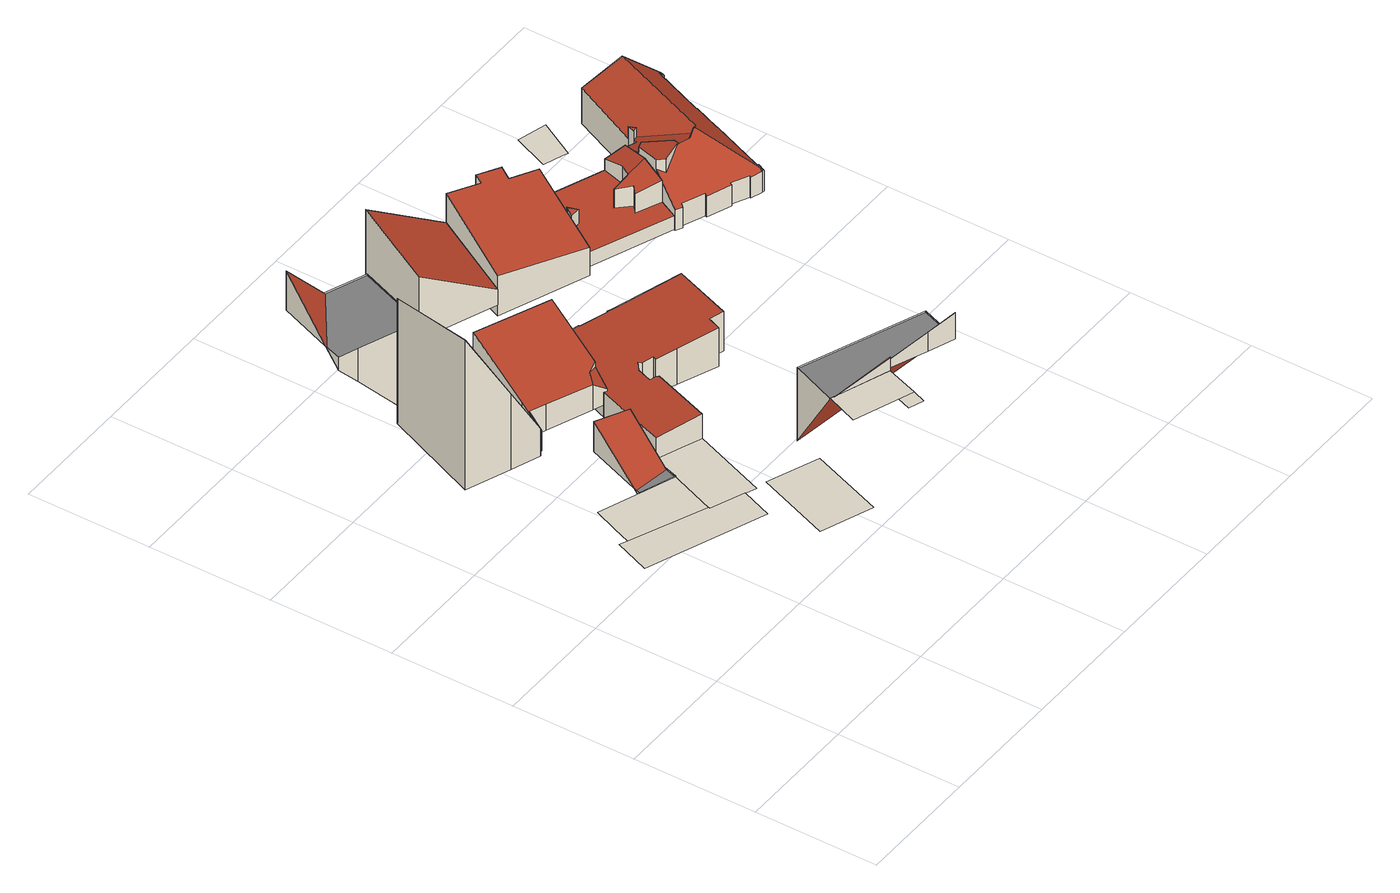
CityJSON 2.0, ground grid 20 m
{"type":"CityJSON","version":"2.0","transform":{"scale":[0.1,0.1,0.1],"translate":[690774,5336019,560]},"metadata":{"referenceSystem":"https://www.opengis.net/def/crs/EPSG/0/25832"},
"CityObjects":{
"building1":{"type":"Building","attributes":{"area_m2":55.53,"max_x":690797.88,"max_y":5336030,"min_x":690786.38,"min_y":5336021.5,"rf_extrusion_mode":"skip","rf_force_lod11":false,"rf_h_ground":605.17,"rf_h_pc_98p":0,"rf_h_roof_50p":0,"rf_h_roof_70p":0,"rf_h_roof_max":0,"rf_h_roof_min":0,"rf_is_glass_roof":false,"rf_nodata_frac":0.928,"rf_nodata_r":0,"rf_pc_select":"_HIGHEST_YET_INSUFFICIENT_COVERAGE","rf_pc_year":2026,"rf_pointcloud_unusable":true,"rf_pt_density":9.25,"rf_roof_planes":0,"rf_roof_type":"no points","rf_success":true,"rf_t_run":0,"source_file":"690_5336.gml"},"geometry":[{"type":"MultiSurface","lod":"0","boundaries":[[[0,1,2,3]]]}]},
"building2":{"type":"Building","attributes":{"area_m2":118.25,"max_x":690795.81,"max_y":5336057,"min_x":690774.81,"min_y":5336044,"rf_extrusion_mode":"skip","rf_force_lod11":false,"rf_h_ground":574.28,"rf_h_pc_98p":0,"rf_h_roof_50p":0,"rf_h_roof_70p":0,"rf_h_roof_max":0,"rf_h_roof_min":0,"rf_is_glass_roof":false,"rf_nodata_frac":0.964,"rf_nodata_r":0,"rf_pc_select":"_HIGHEST_YET_INSUFFICIENT_COVERAGE","rf_pc_year":2026,"rf_pointcloud_unusable":true,"rf_pt_density":4,"rf_roof_planes":0,"rf_roof_type":"no points","rf_success":true,"rf_t_run":0,"source_file":"690_5336.gml"},"geometry":[{"type":"MultiSurface","lod":"0","boundaries":[[[4,5,6,7,8,9,10]]]}]},
"building3":{"type":"Building","attributes":{"area_m2":5.8,"max_x":690795.94,"max_y":5336022.5,"min_x":690792.81,"min_y":5336019,"rf_extrusion_mode":"skip","rf_force_lod11":false,"rf_h_ground":605.17,"rf_h_pc_98p":0,"rf_h_roof_50p":0,"rf_h_roof_70p":0,"rf_h_roof_max":0,"rf_h_roof_min":0,"rf_is_glass_roof":false,"rf_nodata_frac":0.958,"rf_nodata_r":0,"rf_pc_select":"_HIGHEST_YET_INSUFFICIENT_COVERAGE","rf_pc_year":2026,"rf_pointcloud_unusable":true,"rf_pt_density":4,"rf_roof_planes":0,"rf_roof_type":"no points","rf_success":true,"rf_t_run":0,"source_file":"690_5336.gml"},"geometry":[{"type":"MultiSurface","lod":"0","boundaries":[[[0,11,12,13]]]}]},
"building4":{"type":"Building","attributes":{"area_m2":101.1,"max_x":690793.38,"max_y":5336063.5,"min_x":690778.38,"min_y":5336051.5,"rf_extrusion_mode":"skip","rf_force_lod11":false,"rf_h_ground":574.17,"rf_h_pc_98p":0,"rf_h_roof_50p":0,"rf_h_roof_70p":0,"rf_h_roof_max":0,"rf_h_roof_min":0,"rf_is_glass_roof":false,"rf_nodata_frac":0.955,"rf_nodata_r":0,"rf_pc_select":"_HIGHEST_YET_INSUFFICIENT_COVERAGE","rf_pc_year":2026,"rf_pointcloud_unusable":true,"rf_pt_density":4,"rf_roof_planes":0,"rf_roof_type":"no points","rf_success":true,"rf_t_run":0,"source_file":"690_5336.gml"},"geometry":[{"type":"MultiSurface","lod":"0","boundaries":[[[14,15,16,17,18]]]}]},
"building5":{"type":"Building","attributes":{"area_m2":160.46,"max_x":690811.12,"max_y":5336037.5,"min_x":690788.38,"min_y":5336023,"rf_extrusion_mode":"standard","rf_force_lod11":false,"rf_h_ground":605.17,"rf_h_pc_98p":0,"rf_h_roof_50p":0,"rf_h_roof_70p":0,"rf_h_roof_max":0,"rf_h_roof_min":0,"rf_is_glass_roof":false,"rf_nodata_frac":0.839,"rf_nodata_r":0,"rf_pc_select":"_HIGHEST_YET_INSUFFICIENT_COVERAGE","rf_pc_year":2026,"rf_pointcloud_unusable":false,"rf_pt_density":138.83,"rf_ridgelines":0,"rf_rmse_lod22":1.33,"rf_roof_planes":3,"rf_roof_type":"slanted","rf_success":true,"rf_t_run":3,"rf_volume_lod22":-638.04,"source_file":"690_5336.gml"},"children":["building5-1"]},
"building5-1":{"type":"BuildingPart","parents":["building5"],"geometry":[{"type":"MultiSurface","lod":"2.2","boundaries":[[[19,20,21,22,23,24,25]],[[19,26,27,20]],[[25,28,29]],[[26,19,29]],[[28,25,24,30]],[[30,24,23,31]],[[31,23,22,32]],[[21,33,34]],[[32,22,34]],[[20,27,33,21]],[[33,27,26,29,28,30,31,32,34]]],"semantics":{"surfaces":[{"type":"GroundSurface"},{"type":"WallSurface","on_footprint_edge":true},{"type":"RoofSurface","rf_azimuth":10.86,"rf_h_roof_50p":600.86,"rf_h_roof_70p":603.31,"rf_h_roof_max":609.11,"rf_h_roof_min":592.16,"rf_slope":58.38}],"values":[0,1,1,1,1,1,1,1,1,1,2]}}]},
"building6":{"type":"Building","attributes":{"area_m2":212.73,"max_x":690792.81,"max_y":5336096.5,"min_x":690774.56,"min_y":5336076.5,"rf_extrusion_mode":"standard","rf_force_lod11":false,"rf_h_ground":574.47,"rf_h_pc_98p":0,"rf_h_roof_50p":578.88,"rf_h_roof_70p":579.17,"rf_h_roof_max":579.28,"rf_h_roof_min":578.67,"rf_is_glass_roof":false,"rf_nodata_frac":0.926,"rf_nodata_r":0,"rf_pc_select":"_HIGHEST_YET_INSUFFICIENT_COVERAGE","rf_pc_year":2026,"rf_pointcloud_unusable":false,"rf_pt_density":8.25,"rf_ridgelines":0,"rf_rmse_lod22":0.952,"rf_roof_planes":1,"rf_roof_type":"slanted","rf_success":true,"rf_t_run":1,"rf_volume_lod22":2897.31,"source_file":"690_5336.gml"},"children":["building6-1"]},
"building6-1":{"type":"BuildingPart","parents":["building6"],"geometry":[{"type":"Solid","lod":"2.2","boundaries":[[[[35,36,37,38,39,40,41,42]],[[43,40,39,44]],[[45,41,40,43]],[[46,42,41,45]],[[47,36,35,48]],[[44,39,38,49]],[[49,38,37,50]],[[50,37,36,47]],[[48,35,42,46]],[[48,46,45,43,44,49,50,47]]]],"semantics":{"surfaces":[{"type":"GroundSurface"},{"type":"WallSurface","on_footprint_edge":true},{"type":"RoofSurface","rf_azimuth":104,"rf_h_roof_50p":588.08,"rf_h_roof_70p":592.7,"rf_h_roof_max":600.92,"rf_h_roof_min":575,"rf_slope":60.06}],"values":[[0,1,1,1,1,1,1,1,1,2]]}}]},
"building7":{"type":"Building","attributes":{"area_m2":65.28,"max_x":690797.19,"max_y":5336071,"min_x":690787.69,"min_y":5336059,"rf_extrusion_mode":"standard","rf_force_lod11":false,"rf_h_ground":574.28,"rf_h_pc_98p":0,"rf_h_roof_50p":0,"rf_h_roof_70p":0,"rf_h_roof_max":0,"rf_h_roof_min":0,"rf_is_glass_roof":false,"rf_nodata_frac":0.862,"rf_nodata_r":0,"rf_pc_select":"_HIGHEST_YET_INSUFFICIENT_COVERAGE","rf_pc_year":2026,"rf_pointcloud_unusable":false,"rf_pt_density":28.44,"rf_ridgelines":0,"rf_rmse_lod22":0.952,"rf_roof_planes":1,"rf_roof_type":"slanted","rf_success":true,"rf_t_run":1,"rf_volume_lod22":128.75,"source_file":"690_5336.gml"},"children":["building7-1"]},
"building7-1":{"type":"BuildingPart","parents":["building7"],"geometry":[{"type":"MultiSurface","lod":"2.2","boundaries":[[[51,52,53,54]],[[54,55,56]],[[57,51,56]],[[55,54,53,58]],[[52,59,60]],[[58,53,60]],[[51,57,59,52]],[[59,57,56,55,58,60]]],"semantics":{"surfaces":[{"type":"GroundSurface"},{"type":"WallSurface","on_footprint_edge":true},{"type":"RoofSurface","rf_azimuth":188.53,"rf_h_roof_50p":576.37,"rf_h_roof_70p":577.59,"rf_h_roof_max":579.62,"rf_h_roof_min":573.22,"rf_slope":29.36}],"values":[0,1,1,1,1,1,1,2]}}]},
"building8":{"type":"Building","attributes":{"area_m2":98.35,"max_x":690802.12,"max_y":5336063,"min_x":690790.44,"min_y":5336048.5,"rf_extrusion_mode":"skip","rf_force_lod11":false,"rf_h_ground":574.28,"rf_h_pc_98p":0,"rf_h_roof_50p":0,"rf_h_roof_70p":0,"rf_h_roof_max":0,"rf_h_roof_min":0,"rf_is_glass_roof":false,"rf_nodata_frac":0.903,"rf_nodata_r":0,"rf_pc_select":"_HIGHEST_YET_INSUFFICIENT_COVERAGE","rf_pc_year":2026,"rf_pointcloud_unusable":true,"rf_pt_density":26.74,"rf_roof_planes":0,"rf_roof_type":"no planes","rf_success":true,"rf_t_run":1,"source_file":"690_5336.gml"},"geometry":[{"type":"MultiSurface","lod":"0","boundaries":[[[61,62,63,7]]]}]},
"building9":{"type":"Building","attributes":{"area_m2":113.41,"max_x":690807.62,"max_y":5336048,"min_x":690794.75,"min_y":5336033,"rf_extrusion_mode":"skip","rf_force_lod11":false,"rf_h_ground":574.28,"rf_h_pc_98p":0,"rf_h_roof_50p":0,"rf_h_roof_70p":0,"rf_h_roof_max":0,"rf_h_roof_min":0,"rf_is_glass_roof":false,"rf_nodata_frac":0.936,"rf_nodata_r":0,"rf_pc_select":"_HIGHEST_YET_INSUFFICIENT_COVERAGE","rf_pc_year":2026,"rf_pointcloud_unusable":true,"rf_pt_density":4,"rf_roof_planes":0,"rf_roof_type":"no points","rf_success":true,"rf_t_run":0,"source_file":"690_5336.gml"},"geometry":[{"type":"MultiSurface","lod":"0","boundaries":[[[64,65,66,67]]]}]},
"building10":{"type":"Building","attributes":{"area_m2":12.14,"max_x":690798.31,"max_y":5336073,"min_x":690793.38,"min_y":5336069,"rf_extrusion_mode":"skip","rf_force_lod11":false,"rf_h_ground":574.28,"rf_h_pc_98p":0,"rf_h_roof_50p":0,"rf_h_roof_70p":0,"rf_h_roof_max":0,"rf_h_roof_min":0,"rf_is_glass_roof":false,"rf_nodata_frac":0.833,"rf_nodata_r":0,"rf_pc_select":"_HIGHEST_YET_INSUFFICIENT_COVERAGE","rf_pc_year":2026,"rf_pointcloud_unusable":true,"rf_pt_density":8,"rf_roof_planes":0,"rf_roof_type":"no points","rf_success":true,"rf_t_run":0,"source_file":"690_5336.gml"},"geometry":[{"type":"MultiSurface","lod":"0","boundaries":[[[68,54,69,70,71,72]]]}]},
"building11":{"type":"Building","attributes":{"area_m2":177.84,"max_x":690805,"max_y":5336092,"min_x":690786.44,"min_y":5336074.5,"rf_extrusion_mode":"standard","rf_force_lod11":false,"rf_h_ground":575.28,"rf_h_pc_98p":0,"rf_h_roof_50p":579.08,"rf_h_roof_70p":579.62,"rf_h_roof_max":580.38,"rf_h_roof_min":578.42,"rf_is_glass_roof":false,"rf_nodata_frac":0.777,"rf_nodata_r":0,"rf_pc_select":"_HIGHEST_YET_INSUFFICIENT_COVERAGE","rf_pc_year":2026,"rf_pointcloud_unusable":false,"rf_pt_density":77.97,"rf_ridgelines":0,"rf_rmse_lod22":1.52,"rf_roof_planes":10,"rf_roof_type":"slanted","rf_success":true,"rf_t_run":11,"rf_volume_lod22":1228.82,"source_file":"690_5336.gml"},"children":["building11-1"]},
"building11-1":{"type":"BuildingPart","parents":["building11"],"geometry":[{"type":"Solid","lod":"2.2","boundaries":[[[[73,74,75,76,77,78,79,80,81,82]],[[83,74,73,84]],[[85,81,80,86]],[[87,82,81,85]],[[88,77,76,89]],[[84,73,82,87]],[[86,80,79,90]],[[91,89,76,75,92]],[[92,75,74,83]],[[90,79,78,93]],[[93,78,77,88]],[[89,91,94]],[[93,94,91,92,83,84,87,85,86,90]],[[94,93,88,89]]]],"semantics":{"surfaces":[{"type":"GroundSurface"},{"type":"WallSurface","on_footprint_edge":true},{"type":"WallSurface","on_footprint_edge":false},{"type":"RoofSurface","rf_azimuth":197.31,"rf_h_roof_50p":582.32,"rf_h_roof_70p":583.27,"rf_h_roof_max":584.82,"rf_h_roof_min":579.22,"rf_slope":19.39},{"type":"RoofSurface","rf_azimuth":152.1,"rf_h_roof_50p":579.57,"rf_h_roof_70p":579.84,"rf_h_roof_max":580.63,"rf_h_roof_min":578.4,"rf_slope":46.26}],"values":[[0,1,1,1,1,1,1,1,1,1,1,2,3,4]]}}]},
"building12":{"type":"Building","attributes":{"area_m2":165.88,"max_x":690801.81,"max_y":5336120.5,"min_x":690784.88,"min_y":5336104,"rf_extrusion_mode":"standard","rf_force_lod11":false,"rf_h_ground":577.78,"rf_h_pc_98p":0,"rf_h_roof_50p":0,"rf_h_roof_70p":0,"rf_h_roof_max":0,"rf_h_roof_min":0,"rf_is_glass_roof":false,"rf_nodata_frac":0.887,"rf_nodata_r":0,"rf_pc_select":"_HIGHEST_YET_INSUFFICIENT_COVERAGE","rf_pc_year":2026,"rf_pointcloud_unusable":false,"rf_pt_density":38.08,"rf_ridgelines":0,"rf_rmse_lod22":0.726,"rf_roof_planes":2,"rf_roof_type":"slanted","rf_success":true,"rf_t_run":4,"rf_volume_lod22":-842.47,"source_file":"690_5336.gml"},"children":["building12-1"]},
"building12-1":{"type":"BuildingPart","parents":["building12"],"geometry":[{"type":"MultiSurface","lod":"2.2","boundaries":[[[95,96,97,98,99,100,101]],[[95,102,103,96]],[[96,103,104,97]],[[105,98,106]],[[97,104,106]],[[107,99,108]],[[98,105,108]],[[101,109,102,95]],[[100,110,109,101]],[[99,107,110,100]],[[110,107,108,105,106,104,103,102,109]]],"semantics":{"surfaces":[{"type":"GroundSurface"},{"type":"WallSurface","on_footprint_edge":true},{"type":"RoofSurface","rf_azimuth":144.45,"rf_h_roof_50p":572.93,"rf_h_roof_70p":576.03,"rf_h_roof_max":584.65,"rf_h_roof_min":561.2,"rf_slope":53.19}],"values":[0,1,1,1,1,1,1,1,1,1,2]}}]},
"building13":{"type":"Building","attributes":{"area_m2":359.8,"max_x":690824.88,"max_y":5336087.5,"min_x":690795,"min_y":5336060.5,"rf_extrusion_mode":"standard","rf_force_lod11":false,"rf_h_ground":572.33,"rf_h_pc_98p":0,"rf_h_roof_50p":578.17,"rf_h_roof_70p":578.38,"rf_h_roof_max":579.62,"rf_h_roof_min":577.47,"rf_h_roof_ridge":578.17,"rf_is_glass_roof":false,"rf_nodata_frac":0.709,"rf_nodata_r":0,"rf_pc_select":"_HIGHEST_YET_INSUFFICIENT_COVERAGE","rf_pc_year":2026,"rf_pointcloud_unusable":false,"rf_pt_density":55.87,"rf_ridgelines":7,"rf_rmse_lod22":1.63,"rf_roof_planes":30,"rf_roof_type":"slanted","rf_success":true,"rf_t_run":23,"rf_volume_lod22":2110.55,"source_file":"690_5336.gml"},"children":["building13-1"]},
"building13-1":{"type":"BuildingPart","parents":["building13"],"geometry":[{"type":"Solid","lod":"2.2","boundaries":[[[[111,112,113,114,115,116,117,118,119,120,121,122,123,124,125,126,127,128,129,130,131,132,133,134,135]],[[136,119,118,137]],[[138,120,119,136]],[[139,127,126,140]],[[141,128,127,139]],[[142,124,123,143]],[[144,125,124,142]],[[140,126,125,144]],[[145,122,121,146]],[[146,121,120,138]],[[147,112,111,148]],[[143,123,122,145]],[[149,115,114,150]],[[148,111,135,151]],[[137,118,117,152]],[[153,116,115,149]],[[152,117,116,153]],[[150,114,113,154]],[[154,113,112,147]],[[151,135,134,155]],[[155,134,133,156]],[[156,133,132,157]],[[157,132,131,158]],[[159,129,128,141]],[[160,130,129,159]],[[158,131,130,160]],[[158,160,159,141,139,140,144,142,143,145,146,138,136,137,152,153,149,150,154,147,148,151,155,156,157]]]],"semantics":{"surfaces":[{"type":"GroundSurface"},{"type":"WallSurface","on_footprint_edge":true},{"type":"RoofSurface","rf_azimuth":312.53,"rf_h_roof_50p":578.14,"rf_h_roof_70p":578.42,"rf_h_roof_max":579.26,"rf_h_roof_min":577.17,"rf_slope":5.04}],"values":[[0,1,1,1,1,1,1,1,1,1,1,1,1,1,1,1,1,1,1,1,1,1,1,1,1,1,2]]}}]},
"building14":{"type":"Building","attributes":{"area_m2":167.84,"max_x":690814.25,"max_y":5336116,"min_x":690797.38,"min_y":5336099.5,"rf_extrusion_mode":"standard","rf_force_lod11":false,"rf_h_ground":574.62,"rf_h_pc_98p":0,"rf_h_roof_50p":0,"rf_h_roof_70p":0,"rf_h_roof_max":0,"rf_h_roof_min":0,"rf_is_glass_roof":false,"rf_nodata_frac":0.844,"rf_nodata_r":0,"rf_pc_select":"_HIGHEST_YET_INSUFFICIENT_COVERAGE","rf_pc_year":2026,"rf_pointcloud_unusable":false,"rf_pt_density":39.85,"rf_ridgelines":0,"rf_rmse_lod22":2.43,"rf_roof_planes":5,"rf_roof_type":"slanted","rf_success":true,"rf_t_run":4,"rf_volume_lod22":1435.15,"source_file":"690_5336.gml"},"children":["building14-1"]},
"building14-1":{"type":"BuildingPart","parents":["building14"],"geometry":[{"type":"Solid","lod":"2.2","boundaries":[[[[161,162,163,164]],[[165,162,161,166]],[[166,161,164,167]],[[168,163,162,165]],[[167,164,163,168]],[[167,168,165,166]]]],"semantics":{"surfaces":[{"type":"GroundSurface"},{"type":"WallSurface","on_footprint_edge":true},{"type":"RoofSurface","rf_azimuth":131.84,"rf_h_roof_50p":583.3,"rf_h_roof_70p":585.06,"rf_h_roof_max":589.19,"rf_h_roof_min":577.68,"rf_slope":34.61}],"values":[[0,1,1,1,1,2]]}}]},
"building15":{"type":"Building","attributes":{"area_m2":195.93,"max_x":690828.19,"max_y":5336111,"min_x":690809.56,"min_y":5336094,"rf_extrusion_mode":"standard","rf_force_lod11":false,"rf_h_ground":572.67,"rf_h_pc_98p":0,"rf_h_roof_50p":0,"rf_h_roof_70p":0,"rf_h_roof_max":0,"rf_h_roof_min":0,"rf_is_glass_roof":false,"rf_nodata_frac":0.834,"rf_nodata_r":0,"rf_pc_select":"_HIGHEST_YET_INSUFFICIENT_COVERAGE","rf_pc_year":2026,"rf_pointcloud_unusable":false,"rf_pt_density":25.48,"rf_ridgelines":0,"rf_rmse_lod22":1.27,"rf_roof_planes":8,"rf_roof_type":"slanted","rf_success":true,"rf_t_run":5,"rf_volume_lod22":1758.19,"source_file":"690_5336.gml"},"children":["building15-1"]},
"building15-1":{"type":"BuildingPart","parents":["building15"],"geometry":[{"type":"Solid","lod":"2.2","boundaries":[[[[169,170,171,172,173,174,175,176]],[[177,175,174,178]],[[179,176,175,177]],[[178,174,173,180]],[[180,173,172,181]],[[182,170,169,183]],[[181,172,171,184]],[[184,171,170,182]],[[183,169,176,179]],[[183,179,177,178,180,181,184,182]]]],"semantics":{"surfaces":[{"type":"GroundSurface"},{"type":"WallSurface","on_footprint_edge":true},{"type":"RoofSurface","rf_azimuth":183.3,"rf_h_roof_50p":581.75,"rf_h_roof_70p":582.94,"rf_h_roof_max":585.58,"rf_h_roof_min":577.91,"rf_slope":25.51}],"values":[[0,1,1,1,1,1,1,1,1,2]]}}]},
"building16":{"type":"Building","attributes":{"area_m2":160.98,"max_x":690840.81,"max_y":5336104.5,"min_x":690823.75,"min_y":5336088.5,"rf_extrusion_mode":"standard","rf_force_lod11":false,"rf_h_ground":574.28,"rf_h_pc_98p":0,"rf_h_roof_50p":581.22,"rf_h_roof_70p":581.38,"rf_h_roof_max":581.78,"rf_h_roof_min":577.17,"rf_is_glass_roof":false,"rf_nodata_frac":0.599,"rf_nodata_r":0,"rf_pc_select":"_HIGHEST_YET_INSUFFICIENT_COVERAGE","rf_pc_year":2026,"rf_pointcloud_unusable":false,"rf_pt_density":87.47,"rf_ridgelines":0,"rf_rmse_lod22":1.22,"rf_roof_planes":15,"rf_roof_type":"slanted","rf_success":true,"rf_t_run":22,"rf_volume_lod22":651.75,"source_file":"690_5336.gml"},"children":["building16-1"]},
"building16-1":{"type":"BuildingPart","parents":["building16"],"geometry":[{"type":"Solid","lod":"2.2","boundaries":[[[[185,186,187,188,189,190,191,192,193]],[[194,186,185,195,196]],[[196,195,197,198]],[[199,190,189,200]],[[201,202,203,204]],[[204,203,205,206]],[[207,193,192,208]],[[209,210,208,211]],[[212,187,186,194]],[[198,197,202,201]],[[195,185,193,207]],[[200,189,188,213]],[[214,215,213,216]],[[216,213,188,187,212]],[[206,205,215,214]],[[217,191,190,199]],[[211,208,192,191,217,218]],[[218,217,210,209]],[[201,212,194,196,198]],[[206,214,216,212,201,204]],[[218,209,211]],[[210,217,199,200,213,215,205,203,202,197,195,207,208]]]],"semantics":{"surfaces":[{"type":"GroundSurface"},{"type":"WallSurface","on_footprint_edge":true},{"type":"WallSurface","on_footprint_edge":false},{"type":"RoofSurface","rf_azimuth":324.83,"rf_h_roof_50p":581.25,"rf_h_roof_70p":581.42,"rf_h_roof_max":581.88,"rf_h_roof_min":580.43,"rf_slope":15.45},{"type":"RoofSurface","rf_azimuth":229.62,"rf_h_roof_50p":581.18,"rf_h_roof_70p":581.38,"rf_h_roof_max":581.94,"rf_h_roof_min":580.66,"rf_slope":14.11},{"type":"RoofSurface","rf_azimuth":172.12,"rf_h_roof_50p":580.41,"rf_h_roof_70p":580.41,"rf_h_roof_max":580.46,"rf_h_roof_min":580.36,"rf_slope":36.71},{"type":"RoofSurface","rf_azimuth":200.2,"rf_h_roof_50p":577.66,"rf_h_roof_70p":578.02,"rf_h_roof_max":581.25,"rf_h_roof_min":576.77,"rf_slope":8.42}],"values":[[0,1,2,1,2,2,1,2,1,2,1,1,2,1,2,1,1,2,3,4,5,6]]}}]},
"building17":{"type":"Building","attributes":{"area_m2":28.83,"max_x":690843.75,"max_y":5336116,"min_x":690836.75,"min_y":5336109,"rf_extrusion_mode":"skip","rf_force_lod11":false,"rf_h_ground":575.62,"rf_h_pc_98p":0,"rf_h_roof_50p":0,"rf_h_roof_70p":0,"rf_h_roof_max":0,"rf_h_roof_min":0,"rf_is_glass_roof":false,"rf_nodata_frac":0.939,"rf_nodata_r":0,"rf_pc_select":"_HIGHEST_YET_INSUFFICIENT_COVERAGE","rf_pc_year":2026,"rf_pointcloud_unusable":true,"rf_pt_density":4,"rf_roof_planes":0,"rf_roof_type":"no points","rf_success":true,"rf_t_run":0,"source_file":"690_5336.gml"},"geometry":[{"type":"MultiSurface","lod":"0","boundaries":[[[219,220,221,222,223,224]]]}]},
"building18":{"type":"Building","attributes":{"area_m2":337.88,"max_x":690859.69,"max_y":5336112,"min_x":690836.62,"min_y":5336083,"rf_extrusion_mode":"standard","rf_force_lod11":false,"rf_h_ground":574.22,"rf_h_pc_98p":0,"rf_h_roof_50p":581.62,"rf_h_roof_70p":582.38,"rf_h_roof_max":583.53,"rf_h_roof_min":578.33,"rf_h_roof_ridge":583.51,"rf_is_glass_roof":false,"rf_nodata_frac":0,"rf_nodata_r":0,"rf_pc_select":"PREFERRED_AND_LATEST","rf_pc_year":2026,"rf_pointcloud_unusable":false,"rf_pt_density":1194.31,"rf_ridgelines":9,"rf_rmse_lod22":1.46,"rf_roof_planes":34,"rf_roof_type":"slanted","rf_success":true,"rf_t_run":178,"rf_volume_lod22":2389.82,"source_file":"690_5336.gml"},"children":["building18-1"]},
"building18-1":{"type":"BuildingPart","parents":["building18"],"geometry":[{"type":"Solid","lod":"2.2","boundaries":[[[[225,226,227,228,229,230,231,232,233,234,235,236,237,238,239,240,241,242,243,244,245,246,247,248,249,250,251,252,253]],[[254,255,238,237,256,257]],[[258,239,238,255]],[[259,246,245,260]],[[261,247,246,259]],[[260,245,244,262]],[[263,243,242,264]],[[262,244,243,263]],[[265,264,242,241,266,267]],[[267,266,268,269]],[[269,268,264,265]],[[270,232,231,271]],[[271,231,230,272]],[[273,240,239,258]],[[266,241,240,273]],[[274,236,235,275]],[[275,235,234,276]],[[256,237,236,274]],[[277,233,232,270]],[[272,230,229,278]],[[279,251,250,280]],[[280,250,249,281]],[[281,249,248,282]],[[282,248,247,261]],[[257,256,283,284]],[[284,283,285,286]],[[286,285,287]],[[287,288,289]],[[290,291,292]],[[291,290,293,294]],[[289,288,295,296]],[[296,295,255,254]],[[297,298,299]],[[294,293,298,297]],[[276,234,233,277]],[[300,226,225,301]],[[302,228,227,303]],[[278,229,228,302]],[[303,304,305]],[[304,303,227,226,300]],[[306,252,251,279]],[[307,253,252,306]],[[301,225,253,307]],[[269,265,267]],[[296,254,257,284,286,287,289]],[[298,293,290,292,262,263,264,268]],[[287,299,298,268,266,273,258,255,295,288]],[[291,305,304,300,301,307,306,279,280,281,282,261,259,260,262,292]],[[305,291,294,297,299,287,285,283,256,274,275,276,277,270,271,272,278,302,303]]]],"semantics":{"surfaces":[{"type":"GroundSurface"},{"type":"WallSurface","on_footprint_edge":true},{"type":"WallSurface","on_footprint_edge":false},{"type":"RoofSurface","rf_azimuth":204.59,"rf_h_roof_50p":582.31,"rf_h_roof_70p":582.31,"rf_h_roof_max":582.34,"rf_h_roof_min":582.28,"rf_slope":2.38},{"type":"RoofSurface","rf_azimuth":33.07,"rf_h_roof_50p":583.17,"rf_h_roof_70p":583.29,"rf_h_roof_max":583.59,"rf_h_roof_min":582.85,"rf_slope":8.16},{"type":"RoofSurface","rf_azimuth":290.86,"rf_h_roof_50p":582.06,"rf_h_roof_70p":582.66,"rf_h_roof_max":583.95,"rf_h_roof_min":580.16,"rf_slope":25.14},{"type":"RoofSurface","rf_azimuth":13.43,"rf_h_roof_50p":581.82,"rf_h_roof_70p":582.4,"rf_h_roof_max":583.49,"rf_h_roof_min":580.53,"rf_slope":20.14},{"type":"RoofSurface","rf_azimuth":111.48,"rf_h_roof_50p":580.83,"rf_h_roof_70p":581.94,"rf_h_roof_max":584.03,"rf_h_roof_min":577.65,"rf_slope":42.08},{"type":"RoofSurface","rf_azimuth":201.14,"rf_h_roof_50p":580.33,"rf_h_roof_70p":581.33,"rf_h_roof_max":584.03,"rf_h_roof_min":578.02,"rf_slope":41.52}],"values":[[0,1,1,1,1,1,1,1,1,2,2,1,1,1,1,1,1,1,1,1,1,1,1,1,2,2,2,2,2,2,2,2,2,2,1,1,1,1,2,1,1,1,1,3,4,5,6,7,8]]}}]}
},
"vertices":[
[220,24,452],[238,76,452],[144,110,452],[124,59,452],
[8,324,143],[199,251,143],[218,301,143],[164,323,143],[165,325,143],[44,376,143],[31,382,143],
[196,33,452],[188,11,452],[211,2,452],
[44,376,142],[165,325,142],[194,400,142],[72,445,142],[55,405,142],
[144,111,452],[173,185,452],[371,108,452],[345,41,452],[302,57,452],[241,81,452],[239,76,452],[144,111,449],[173,185,321],[239,76,476],[154,107,452],[241,81,466],[302,57,485],[345,41,499],[371,108,383],[356,68,452],
[71,775,145],[163,740,145],[183,732,145],[188,730,145],[143,619,145],[124,575,145],[78,592,145],[6,619,145],[124,575,193],[143,619,180],[78,592,278],[6,619,412],[163,740,198],[71,775,367],[188,730,151],[183,732,161],
[194,400,143],[137,421,143],[175,522,143],[232,501,143],[232,501,189],[202,423,143],[194,400,129],[175,522,196],[137,421,136],[141,432,143],
[235,294,143],[281,415,143],[210,442,143],
[291,139,143],[336,259,143],[254,291,143],[208,171,143],
[194,515,143],[243,532,143],[215,542,143],[211,531,143],[201,534,143],
[143,619,153],[188,730,153],[310,683,153],[270,584,153],[259,557,153],[237,566,153],[165,594,153],[139,604,153],[126,574,153],[124,575,153],[188,730,247],[143,619,206],[126,574,189],[139,604,200],[124,575,189],[259,557,179],[270,584,198],[165,594,199],[270,584,207],[310,683,244],[237,566,197],[251,580,203],
[205,862,178],[140,887,178],[109,898,178],[152,1014,178],[278,966,178],[234,850,178],[205,861,178],[205,862,41],[140,887,119],[109,898,155],[152,1014,248],[119,926,178],[278,966,98],[211,992,178],[205,861,41],[234,850,6],
[315,543,123],[306,519,123],[316,515,123],[318,511,123],[281,415,123],[210,443,123],[236,512,123],[253,559,123],[259,557,123],[310,683,123],[352,667,123],[352,666,123],[395,649,123],[396,650,123],[401,647,123],[423,638,123],[509,605,123],[471,509,123],[449,517,123],[440,496,123],[376,522,123],[344,535,123],[347,541,123],[330,548,123],[327,553,123],[259,557,176],[253,559,176],[310,683,172],[509,605,189],[423,638,182],[471,509,193],[396,650,179],[395,649,179],[401,647,180],[352,666,176],[352,667,176],[306,519,181],[315,543,181],[281,415,186],[318,511,183],[327,553,181],[236,512,177],[210,443,180],[316,515,182],[330,548,181],[347,541,183],[344,535,183],[376,522,186],[449,517,191],[440,496,191],
[355,803,146],[234,850,146],[279,969,146],[403,921,146],[234,850,258],[355,803,174],[403,921,204],[279,969,290],
[497,748,127],[355,803,127],[403,921,127],[457,900,127],[461,912,127],[501,896,127],[494,880,127],[542,862,127],[494,880,239],[501,896,247],[542,862,231],[461,912,253],[457,900,247],[355,803,198],[497,748,176],[403,921,256],
[636,818,143],[668,806,143],[653,764,143],[637,724,143],[627,697,143],[497,748,143],[514,789,143],[518,800,143],[539,856,143],[668,806,213],[636,818,185],[636,818,205],[631,786,180],[631,786,211],[497,748,168],[627,697,167],[618,767,214],[618,767,177],[586,769,175],[586,769,208],[606,750,174],[606,750,209],[539,856,185],[518,800,176],[532,790,200],[532,790,175],[518,800,209],[653,764,220],[637,724,172],[597,741,206],[597,741,172],[637,724,210],[514,789,174],[514,789,201],
[666,899,156],[698,958,156],[651,971,156],[628,915,156],[627,913,156],[658,902,156],
[770,655,142],[764,642,142],[760,643,142],[742,649,142],[742,651,142],[714,664,142],[713,661,142],[674,676,142],[675,679,142],[639,693,142],[637,690,142],[626,695,142],[643,738,142],[658,777,142],[668,806,142],[685,799,142],[688,806,142],[693,818,142],[743,929,142],[800,901,142],[855,875,142],[857,874,142],[855,869,142],[847,872,142],[814,789,142],[816,788,142],[799,745,142],[801,745,142],[766,657,142],[658,777,230],[658,777,220],[643,738,220],[643,738,236],[668,806,209],[857,874,178],[855,875,180],[855,869,178],[800,901,235],[743,929,205],[693,818,202],[693,818,223],[688,806,207],[688,806,223],[697,808,206],[697,808,223],[674,676,179],[713,661,179],[714,664,181],[685,799,210],[626,695,179],[637,690,178],[639,693,182],[675,679,182],[742,651,180],[799,745,184],[816,788,184],[814,789,186],[847,872,186],[651,727,213],[651,727,237],[690,735,232],[690,735,233],[693,734,232],[696,745,228],[696,745,231],[726,731,231],[726,731,240],[736,736,234],[725,730,231],[725,730,240],[670,781,217],[670,781,229],[725,732,241],[725,732,230],[709,728,233],[764,642,179],[770,655,179],[742,649,178],[760,643,179],[760,643,183],[762,648,183],[801,745,182],[766,657,182]
]}
